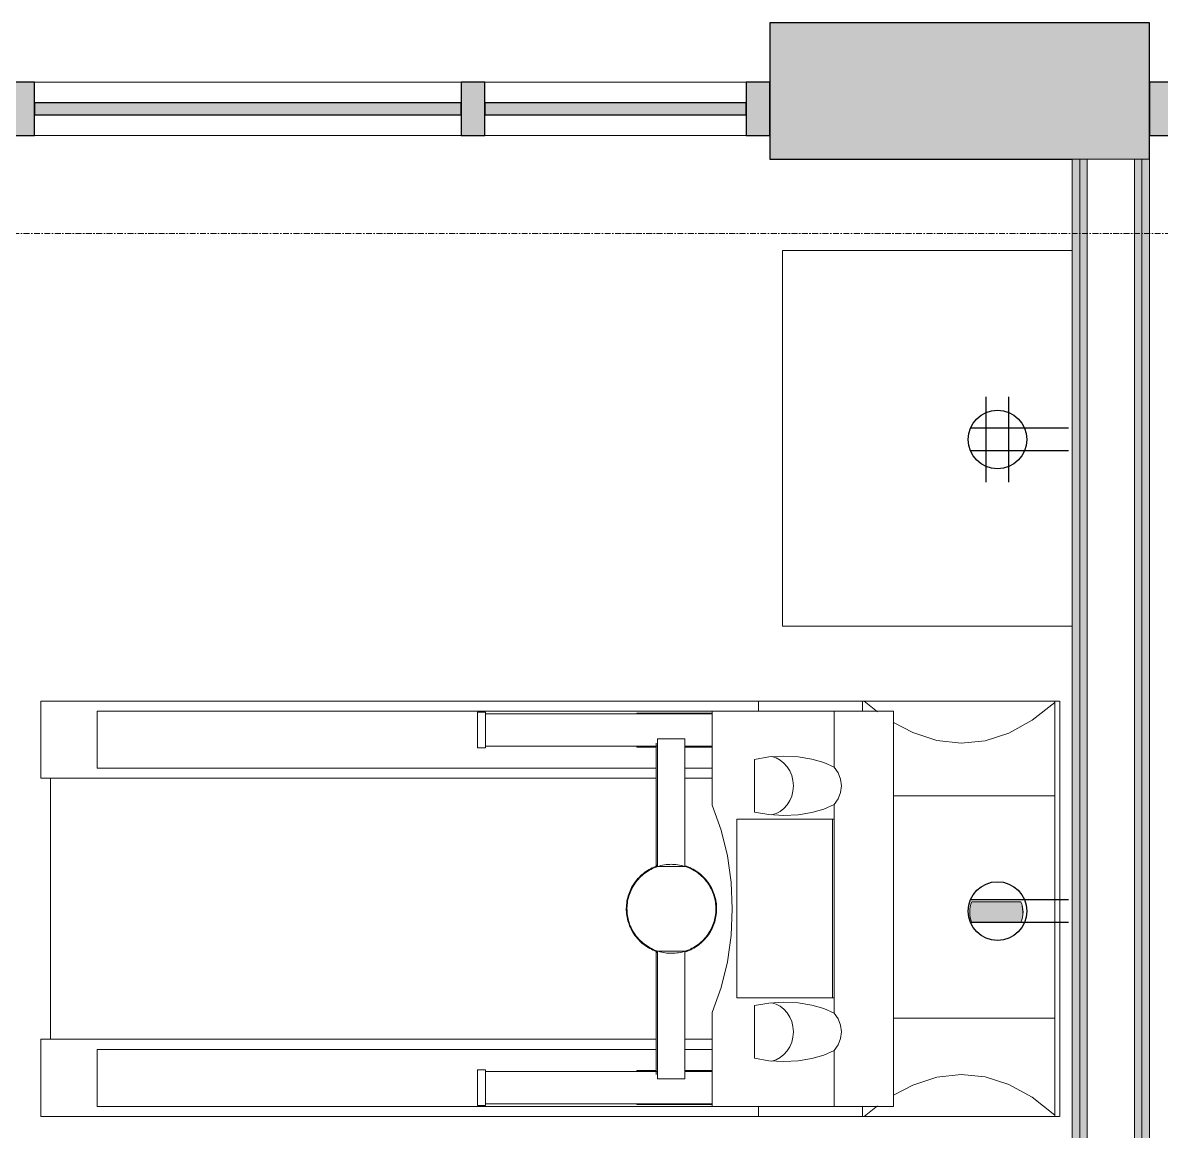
# Model space of a CAD drawing. Header units: inches. Extents: x -610 to 219, y 1022 to 1725.
# Drawn here: x -55.3 to 40.7, y 1586.4 to 1679.8 of the extents above; entities that cross this region are included whole.
import ezdxf

# ---------------------------------------------------------------- set-up
doc = ezdxf.new("R2010")
doc.units = ezdxf.units.IN
doc.header["$MEASUREMENT"] = 0
doc.linetypes.add('Grid Line 1_2_', pattern=[0.875, 0.5, -0.125, 0.125, -0.125])
for name, color, linetype, lineweight in [('A-ANNO-NOTE', 131, 'Continuous', 9), ('A-GLAZ-CURT', 52, 'Continuous', 18), ('A-GLAZ-CWMG', 51, 'Continuous', 18), ('A-WALL', 113, 'Continuous', 18), ('A-WALL-PATT', 111, 'Continuous', 18), ('I-FURN', 30, 'Continuous', 9), ('I-WALL', 2, 'Continuous', 18), ('Q-SPCQ', 91, 'Continuous', 9), ('S-GRID', 1, 'Continuous', 9)]:
    doc.layers.add(name, color=color, linetype=linetype, lineweight=lineweight)
pattern_1 = [(0, (0, 0), (15.36, 3.84), [0.634, -10.886, 0.634, -10.886, -61.44]), (0, (0, 0), (15.36, 3.84), [-23.04, 0.634, -22.406, 0.634, -10.886, -26.88]), (0, (0, 0), (15.36, 3.84), [-57.6, 0.634, -7.046, 0.634, -18.566]), (120, (5.76, 1.92), (-11.0055376, 11.38215), [0.634, -10.886, 0.634, -10.886, -61.44]), (120, (5.76, 1.92), (-11.0055376, 11.38215), [-23.04, 0.634, -22.406, 0.634, -10.886, -26.88]), (120, (5.76, 1.92), (-11.0055376, 11.38215), [-57.6, 0.634, -7.046, 0.634, -18.566]), (240, (7.68, 9.6), (-4.3544624, -15.22215), [0.634, -10.886, 0.634, -10.886, -61.44]), (240, (7.68, 9.6), (-4.3544624, -15.22215), [-23.04, 0.634, -22.406, 0.634, -10.886, -26.88]), (240, (7.68, 9.6), (-4.3544624, -15.22215), [-57.6, 0.634, -7.046, 0.634, -18.566])]

# ---------------------------------------------------------------- blocks, each defined once
blk = doc.blocks.new('Rectangular Mullion - 2_ x 4_5_ rectangular-4776488-FIRST FLOOR POWER _ SIGNAL')
at = {"layer": 'A-GLAZ-CWMG'}
blk.add_hatch(color=250, dxfattribs=at).paths.add_polyline_path([(-2, 2.25), (-2, -2.25), (0, -2.25), (0, 2.25)], flags=0)
at = {"layer": 'A-GLAZ-CWMG', "color": 8, "lineweight": 30}
for p, q in [((0, 2.25), (-2, 2.25)), ((-2, 2.25), (-2, -2.25)), ((0, -2.25), (0, 2.25)), ((-2, -2.25), (0, -2.25))]:
    blk.add_line(p, q, dxfattribs=at)
blk = doc.blocks.new('System Panel - Glazed-4776491-FIRST FLOOR POWER _ SIGNAL')
at = {"layer": 'A-GLAZ-CURT'}
blk.add_hatch(color=250, dxfattribs=at).paths.add_polyline_path([(11.013, 0.5), (-11.013, 0.5), (-11.013, -0.5), (11.013, -0.5)], flags=0)
at = {"layer": 'A-GLAZ-CURT', "color": 8, "lineweight": 30}
for p, q in [((11.013, 0.5), (-11.013, 0.5)), ((-11.013, 0.5), (-11.013, -0.5)), ((11.013, -0.5), (11.013, 0.5)), ((-11.013, -0.5), (11.013, -0.5))]:
    blk.add_line(p, q, dxfattribs=at)
blk = doc.blocks.new('System Panel - Glazed-4776492-FIRST FLOOR POWER _ SIGNAL')
at = {"layer": 'A-GLAZ-CURT'}
blk.add_hatch(color=250, dxfattribs=at).paths.add_polyline_path([(17.987, 0.5), (-17.987, 0.5), (-17.987, -0.5), (17.987, -0.5)], flags=0)
at = {"layer": 'A-GLAZ-CURT', "color": 8, "lineweight": 30}
for p, q in [((17.987, 0.5), (-17.987, 0.5)), ((-17.987, 0.5), (-17.987, -0.5)), ((17.987, -0.5), (17.987, 0.5)), ((-17.987, -0.5), (17.987, -0.5))]:
    blk.add_line(p, q, dxfattribs=at)
blk = doc.blocks.new('Rectangular Mullion - 2_ x 4_5_ rectangular-4776493-FIRST FLOOR POWER _ SIGNAL')
at = {"layer": 'A-GLAZ-CWMG'}
blk.add_hatch(color=250, dxfattribs=at).paths.add_polyline_path([(-2, -2.25), (0, -2.25), (0, 2.25), (-2, 2.25)], flags=0)
at = {"layer": 'A-GLAZ-CWMG', "color": 8, "lineweight": 30}
for p, q in [((0, 2.25), (-2, 2.25)), ((-2, 2.25), (-2, -2.25)), ((0, -2.25), (0, 2.25)), ((-2, -2.25), (0, -2.25))]:
    blk.add_line(p, q, dxfattribs=at)
blk = doc.blocks.new('Rectangular Mullion - 2_ x 4_5_ rectangular-4776494-FIRST FLOOR POWER _ SIGNAL')
at = {"layer": 'A-GLAZ-CWMG'}
blk.add_hatch(color=250, dxfattribs=at).paths.add_polyline_path([(0, -2.25), (-2, -2.25), (-2, 2.25), (0, 2.25)], flags=0)
at = {"layer": 'A-GLAZ-CWMG', "color": 8, "lineweight": 30}
for p, q in [((-2, 2.25), (0, 2.25)), ((-2, -2.25), (-2, 2.25)), ((0, 2.25), (0, -2.25)), ((0, -2.25), (-2, -2.25))]:
    blk.add_line(p, q, dxfattribs=at)
blk = doc.blocks.new('Rectangular Mullion - 2_ x 4_5_ rectangular-4530554-FIRST FLOOR POWER _ SIGNAL')
at = {"layer": 'A-GLAZ-CWMG', "color": 55}
for p, q in [((-272.338, 1674.786), (-250.312, 1674.786)), ((-272.338, 1670.286), (-250.312, 1670.286))]:
    blk.add_line(p, q, dxfattribs=at)
blk = doc.blocks.new('Rectangular Mullion - 2_ x 4_5_ rectangular-4776490-FIRST FLOOR POWER _ SIGNAL')
at = {"layer": 'A-GLAZ-CWMG'}
blk.add_hatch(color=250, dxfattribs=at).paths.add_polyline_path([(-1, -2.25), (-1, 2.25), (1, 2.25), (1, -2.25)], flags=0)
at = {"layer": 'A-GLAZ-CWMG', "color": 8, "lineweight": 30}
for p, q in [((-1, 2.25), (1, 2.25)), ((-1, -2.25), (-1, 2.25)), ((1, 2.25), (1, -2.25)), ((1, -2.25), (-1, -2.25))]:
    blk.add_line(p, q, dxfattribs=at)
blk = doc.blocks.new('Rectangular Mullion - 2_ x 4_5_ rectangular-4530556-FIRST FLOOR POWER _ SIGNAL')
at = {"layer": 'A-GLAZ-CWMG', "color": 55}
for p, q in [((-310.312, 1674.786), (-274.338, 1674.786)), ((-310.312, 1670.286), (-274.338, 1670.286))]:
    blk.add_line(p, q, dxfattribs=at)
blk = doc.blocks.new('Treadmill_4768 - Treadmill_4768-V6-FIRST FLOOR POWER _ SIGNAL')
at = {"layer": 'Q-SPCQ'}
for p, q in [((0, 86.002), (-35, 86.002)), ((-35, 85.584), (-35, 85.958)), ((-35, 69.499), (-35, 85.584)), ((-35, 85.584), (-34.895, 85.578)), ((-34.895, 85.578), (-27.026, 85.578)), ((-27.026, 85.578), (-8.281, 85.578)), ((-27.026, 71.966), (-27.026, 85.578)), ((-8.281, 85.578), (-0.105, 85.578)), ((-8.281, 85.578), (-8.281, 71.966)), ((-0.105, 85.578), (0, 85.584)), ((0, 85.958), (0, 85.584)), ((0, 85.584), (0, 69.499)), ((-34.15, 66.967), (-34.15, 71.967)), ((-34.15, 71.967), (-0.85, 71.967)), ((-0.85, 71.967), (-0.85, 66.967)), ((-34.097, 70.631), (-35, 69.499)), ((0, 69.499), (-0.903, 70.631)), ((-35, 69.364), (-35, 69.499)), ((-35, 60.578), (-35, 69.364)), ((-35, 69.364), (-34.15, 69.364)), ((-0.85, 69.364), (0, 69.364)), ((0, 69.499), (0, 69.364)), ((0, 69.364), (0, 60.578)), ((-34.15, 56.671), (-34.15, 66.967)), ((-29.44, 66.967), (-34.15, 66.967)), ((-8.696, 66.967), (-26.304, 66.967)), ((-25.049, 66.842), (-25.049, 66.967)), ((-10.001, 66.967), (-25.049, 66.967)), ((-25.049, 58.76), (-25.049, 66.842)), ((-25.049, 66.842), (-10.001, 66.842)), ((-10.001, 66.967), (-10.001, 66.842)), ((-10.001, 66.842), (-10.001, 58.76)), ((-0.85, 66.967), (-5.56, 66.967)), ((-0.85, 66.967), (-0.85, 56.671)), ((-35, 1.074), (-35, 60.578)), ((-34.15, 60.578), (-35, 60.578)), ((-35, 60.578), (-34.15, 60.578)), ((-0.85, 60.578), (0, 60.578)), ((-0.85, 60.578), (0, 60.578)), ((0, 60.578), (0, 1.074)), ((-25.648, 60.258), (-30.096, 60.258)), ((-4.904, 60.258), (-9.352, 60.258)), ((-25.049, 58.76), (-10.001, 58.76)), ((-34.15, 56.671), (-26.25, 56.671)), ((-34.15, 4.828), (-34.15, 56.671)), ((-34, 50.334), (-34, 56.671)), ((-33.931, 56.671), (-33.931, 37.58)), ((-31.203, 54.388), (-31.203, 56.671)), ((-31.121, 56.671), (-31.121, 54.388)), ((-29.345, 56.671), (-29.345, 54.388)), ((-28.5, 56.671), (-28.5, 54.388)), ((-8.75, 56.671), (-0.85, 56.671)), ((-6.5, 54.388), (-6.5, 56.671)), ((-5.655, 54.388), (-5.655, 56.671)), ((-3.879, 54.388), (-3.879, 56.671)), ((-3.797, 56.671), (-3.797, 54.388)), ((-1.069, 37.58), (-1.069, 56.671)), ((-1, 56.671), (-1, 50.334)), ((-0.85, 56.671), (-0.85, 4.828)), ((-31.821, 54.388), (-21.074, 54.388)), ((-31.821, 52.078), (-31.821, 54.388)), ((-21.074, 54.388), (-21.074, 52.078)), ((-13.926, 54.388), (-3.179, 54.388)), ((-13.926, 54.388), (-13.926, 52.078)), ((-3.179, 52.078), (-3.179, 54.388)), ((-21.074, 52.078), (-31.821, 52.078)), ((-21.181, 51.953), (-31.464, 51.953)), ((-31.203, 37.58), (-31.203, 52.078)), ((-31.121, 51.953), (-31.121, 50.334)), ((-29.345, 51.953), (-29.345, 4.828)), ((-28.5, 51.953), (-28.5, 1.074)), ((-21.181, 51.953), (-21.181, 52.078)), ((-21.056, 51.953), (-21.181, 51.953)), ((-13.819, 51.953), (-13.944, 51.953)), ((-3.179, 52.078), (-13.926, 52.078)), ((-13.819, 51.953), (-13.819, 52.078)), ((-3.536, 51.953), (-13.819, 51.953)), ((-6.5, 1.074), (-6.5, 51.953)), ((-5.655, 4.828), (-5.655, 51.953)), ((-3.879, 50.334), (-3.879, 51.953)), ((-3.797, 52.078), (-3.797, 37.58)), ((-33.931, 50.334), (-34, 50.334)), ((-31.121, 50.334), (-31.203, 50.334)), ((-3.879, 50.334), (-3.797, 50.334)), ((-1.069, 50.334), (-1, 50.334)), ((-34.064, 37.58), (-34.064, 36.896)), ((-34.064, 37.58), (-31.064, 37.58)), ((-31.064, 36.896), (-31.064, 37.58)), ((-3.936, 37.58), (-3.936, 36.896)), ((-3.936, 37.58), (-0.936, 37.58)), ((-0.936, 36.896), (-0.936, 37.58)), ((-31.064, 36.896), (-34.064, 36.896)), ((-0.936, 36.896), (-3.936, 36.896)), ((-29.345, 4.828), (-34.15, 4.828)), ((-5.655, 4.828), (-0.85, 4.828)), ((-35, 0.08), (-35, 1.074)), ((-28.5, 1.074), (-28.5, 0.08)), ((-6.5, 0.08), (-6.5, 1.074)), ((0, 1.074), (0, 0.08)), ((-35, 0.074), (-28.5, 0.074)), ((-28.5, 0.899), (-6.5, 0.899)), ((-6.5, 0.074), (0, 0.074))]:
    blk.add_line(p, q, dxfattribs=at)
at = {"layer": 'Q-SPCQ', "flags": 128}
for points in [[(-34.895, 85.578), (-33.388, 83.655), (-32.312, 81.691), (-31.67, 79.696), (-31.465, 77.676), (-31.697, 75.638), (-32.365, 73.591), (-33.204, 71.967)], [(-1.796, 71.967), (-2.635, 73.591), (-3.303, 75.638), (-3.535, 77.676), (-3.33, 79.696), (-2.688, 81.691), (-1.612, 83.655), (-0.105, 85.578)], [(-29.44, 66.967), (-28.964, 67.303), (-28.432, 67.512), (-27.872, 67.582), (-27.312, 67.512), (-26.78, 67.303), (-26.304, 66.967)], [(-8.696, 66.967), (-8.22, 67.303), (-7.688, 67.512), (-7.128, 67.582), (-6.568, 67.512), (-6.036, 67.303), (-5.56, 66.967)], [(-30.372, 62.738), (-30.31, 63.94), (-30.127, 65.082), (-29.832, 66.108), (-29.44, 66.967)], [(-26.304, 66.967), (-25.912, 66.108), (-25.617, 65.082), (-25.434, 63.94), (-25.372, 62.738)], [(-9.628, 62.738), (-9.566, 63.94), (-9.383, 65.082), (-9.088, 66.108), (-8.696, 66.967)], [(-5.56, 66.967), (-5.168, 66.108), (-4.873, 65.082), (-4.69, 63.94), (-4.628, 62.738)], [(-30.096, 60.258), (-30.302, 61.462), (-30.372, 62.738)], [(-25.372, 62.738), (-25.442, 61.462), (-25.648, 60.258)], [(-9.352, 60.258), (-9.558, 61.462), (-9.628, 62.738)], [(-4.628, 62.738), (-4.698, 61.462), (-4.904, 60.258)], [(-26.25, 56.671), (-24.14, 57.432), (-21.963, 57.972), (-19.742, 58.287), (-17.5, 58.372)], [(-17.5, 58.372), (-15.258, 58.287), (-13.037, 57.972), (-10.86, 57.432), (-8.75, 56.671)], [(-13.75, 53.25), (-13.753, 53.4), (-13.762, 53.55), (-13.777, 53.699), (-13.798, 53.847), (-13.825, 53.995), (-13.857, 54.141), (-13.896, 54.286), (-13.94, 54.43), (-13.99, 54.571), (-14.046, 54.71), (-14.107, 54.847), (-14.174, 54.982), (-14.246, 55.113), (-14.323, 55.242), (-14.405, 55.367), (-14.492, 55.489), (-14.584, 55.608), (-14.681, 55.723), (-14.782, 55.833), (-14.887, 55.94), (-14.997, 56.042), (-15.111, 56.14), (-15.228, 56.234), (-15.349, 56.322), (-15.474, 56.406), (-15.602, 56.484), (-15.733, 56.557), (-15.866, 56.625), (-16.002, 56.688), (-16.141, 56.745), (-16.282, 56.797), (-16.425, 56.843), (-16.569, 56.883), (-16.715, 56.917), (-16.863, 56.945), (-17.011, 56.968), (-17.16, 56.985), (-17.31, 56.995), (-17.46, 57), (-17.609, 56.998), (-17.759, 56.991), (-17.909, 56.978), (-18.057, 56.958), (-18.205, 56.933), (-18.352, 56.902), (-18.497, 56.865), (-18.641, 56.822), (-18.783, 56.774), (-18.923, 56.72), (-19.061, 56.66), (-19.196, 56.595), (-19.328, 56.524), (-19.458, 56.449), (-19.584, 56.368), (-19.707, 56.282), (-19.826, 56.191), (-19.942, 56.096), (-20.054, 55.996), (-20.162, 55.892), (-20.265, 55.783), (-20.364, 55.67), (-20.459, 55.554), (-20.549, 55.434), (-20.633, 55.31), (-20.713, 55.183), (-20.788, 55.053), (-20.858, 54.92), (-20.922, 54.785), (-20.98, 54.646), (-21.033, 54.506), (-21.081, 54.364), (-21.122, 54.22), (-21.158, 54.074), (-21.188, 53.927), (-21.212, 53.779), (-21.231, 53.63), (-21.243, 53.481), (-21.249, 53.331), (-21.25, 53.25)], [(-13.866, 54.388), (-13.884, 54.448), (-13.935, 54.592), (-13.992, 54.733), (-14.054, 54.872), (-14.121, 55.009), (-14.194, 55.143), (-14.273, 55.273), (-14.356, 55.401), (-14.445, 55.525), (-14.538, 55.645), (-14.636, 55.762), (-14.739, 55.874), (-14.846, 55.982), (-14.958, 56.086), (-15.073, 56.186), (-15.192, 56.28), (-15.315, 56.37), (-15.442, 56.455), (-15.572, 56.535), (-15.705, 56.609), (-15.84, 56.678), (-15.979, 56.742), (-16.12, 56.8), (-16.263, 56.852), (-16.408, 56.899), (-16.555, 56.94), (-16.703, 56.975), (-16.853, 57.004), (-17.003, 57.026), (-17.155, 57.043), (-17.307, 57.054), (-17.459, 57.059), (-17.611, 57.057), (-17.763, 57.05), (-17.915, 57.036), (-18.066, 57.017), (-18.216, 56.991), (-18.365, 56.959), (-18.513, 56.922), (-18.659, 56.878), (-18.803, 56.829), (-18.945, 56.774), (-19.085, 56.713), (-19.222, 56.647), (-19.357, 56.576), (-19.488, 56.499), (-19.617, 56.417), (-19.742, 56.33), (-19.863, 56.237), (-19.981, 56.141), (-20.094, 56.039), (-20.204, 55.933), (-20.309, 55.823), (-20.409, 55.708), (-20.505, 55.59), (-20.597, 55.468), (-20.683, 55.342), (-20.764, 55.214), (-20.84, 55.081), (-20.91, 54.946), (-20.975, 54.809), (-21.035, 54.668), (-21.089, 54.526), (-21.135, 54.388)], [(-21.25, 53.25), (-21.247, 53.1), (-21.238, 52.95), (-21.223, 52.801), (-21.202, 52.653), (-21.175, 52.505), (-21.143, 52.359), (-21.104, 52.214), (-21.06, 52.07), (-21.01, 51.929), (-20.954, 51.79), (-20.893, 51.653), (-20.826, 51.518), (-20.754, 51.387), (-20.677, 51.258), (-20.595, 51.133), (-20.508, 51.011), (-20.416, 50.892), (-20.319, 50.777), (-20.218, 50.667), (-20.113, 50.56), (-20.003, 50.458), (-19.889, 50.36), (-19.772, 50.266), (-19.651, 50.178), (-19.526, 50.094), (-19.398, 50.016), (-19.267, 49.943), (-19.134, 49.875), (-18.998, 49.812), (-18.859, 49.755), (-18.718, 49.703), (-18.575, 49.657), (-18.431, 49.617), (-18.285, 49.583), (-18.137, 49.555), (-17.989, 49.532), (-17.84, 49.515), (-17.69, 49.505), (-17.54, 49.5), (-17.391, 49.502), (-17.241, 49.509), (-17.091, 49.522), (-16.943, 49.542), (-16.795, 49.567), (-16.648, 49.598), (-16.503, 49.635), (-16.359, 49.678), (-16.217, 49.726), (-16.077, 49.78), (-15.939, 49.84), (-15.804, 49.905), (-15.672, 49.976), (-15.542, 50.051), (-15.416, 50.132), (-15.293, 50.218), (-15.174, 50.309), (-15.058, 50.404), (-14.946, 50.504), (-14.838, 50.608), (-14.735, 50.717), (-14.636, 50.83), (-14.541, 50.946), (-14.451, 51.066), (-14.367, 51.19), (-14.287, 51.317), (-14.212, 51.447), (-14.142, 51.58), (-14.078, 51.715), (-14.02, 51.854), (-13.967, 51.994), (-13.919, 52.136), (-13.878, 52.28), (-13.842, 52.426), (-13.812, 52.573), (-13.788, 52.721), (-13.769, 52.87), (-13.757, 53.019), (-13.751, 53.169), (-13.75, 53.25)], [(-21.124, 52.078), (-21.116, 52.052), (-21.065, 51.908), (-21.008, 51.767), (-20.946, 51.628), (-20.879, 51.491), (-20.806, 51.357), (-20.727, 51.227), (-20.644, 51.099), (-20.555, 50.975), (-20.462, 50.855), (-20.364, 50.738), (-20.261, 50.626), (-20.154, 50.518), (-20.042, 50.414), (-19.927, 50.314), (-19.808, 50.22), (-19.685, 50.13), (-19.558, 50.045), (-19.428, 49.965), (-19.295, 49.891), (-19.16, 49.822), (-19.021, 49.758), (-18.88, 49.7), (-18.737, 49.648), (-18.592, 49.601), (-18.445, 49.56), (-18.297, 49.525), (-18.147, 49.496), (-17.997, 49.474), (-17.845, 49.457), (-17.693, 49.446), (-17.541, 49.441), (-17.389, 49.443), (-17.237, 49.45), (-17.085, 49.464), (-16.934, 49.483), (-16.784, 49.509), (-16.635, 49.541), (-16.487, 49.578), (-16.341, 49.622), (-16.197, 49.671), (-16.055, 49.726), (-15.915, 49.787), (-15.778, 49.853), (-15.643, 49.924), (-15.512, 50.001), (-15.383, 50.083), (-15.258, 50.17), (-15.137, 50.263), (-15.019, 50.359), (-14.906, 50.461), (-14.796, 50.567), (-14.691, 50.677), (-14.591, 50.792), (-14.495, 50.91), (-14.403, 51.032), (-14.317, 51.158), (-14.236, 51.286), (-14.16, 51.419), (-14.09, 51.554), (-14.025, 51.691), (-13.965, 51.832), (-13.911, 51.974), (-13.876, 52.078)]]:
    blk.add_lwpolyline(points, dxfattribs=at)
at = {"layer": 'Q-SPCQ'}
for start, end in [(98.76829, 101.76249), (78.21709, 81.61178), (117.67065, 121.83992), (58.32058, 63.77348), (40, 42.0206), (140, 140.80962), (158.05516, 160.81918), (17.35949, 22.9355), (197.51219, 202.9355), (338.05516, 340.81918), (220, 222.0206), (238.32058, 243.77348), (297.67065, 301.83992), (320, 320.80961), (258.21709, 261.61178), (278.76829, 281.76249)]:
    blk.add_arc((-17.5, 53.25), 3.753, start, end, dxfattribs=at)
for centre in [(-27.872, 61.284), (-7.128, 61.284)]:
    blk.add_ellipse(centre, major_axis=(2.5, 0), ratio=0.898794, start_param=0.178375, end_param=2.963218, dxfattribs=at)
blk = doc.blocks.new('30 x 60 table11 - 30 x 60 table-4656539-FIRST FLOOR POWER _ SIGNAL')
at = {"layer": 'I-FURN'}
for p, q in [((3923.889, 836.857), (3899.466, 836.857)), ((3899.466, 836.857), (3923.889, 836.857)), ((3923.889, 805.184), (3923.889, 836.857)), ((3923.889, 836.857), (3923.889, 805.184)), ((3899.466, 805.184), (3923.889, 805.184)), ((3923.889, 805.184), (3899.466, 805.184))]:
    blk.add_line(p, q, dxfattribs=at)

msp = doc.modelspace()

# ---------------------------------------------------------------- hatches: boundary and pattern name
at = {"layer": 'A-ANNO-NOTE'}
for points in [[(24.582, 1604.379), (24.69, 1605.635), (24.561, 1605.142)], [(24.713, 1603.953), (24.69, 1605.635), (24.582, 1604.379)], [(28.886, 1605.635), (24.713, 1605.695), (24.69, 1605.635)], [(24.713, 1603.953), (28.886, 1605.635), (24.69, 1605.635)], [(28.886, 1605.635), (28.863, 1605.695), (24.713, 1605.695)], [(24.713, 1603.953), (28.948, 1604.193), (28.886, 1605.635)], [(28.948, 1604.193), (28.994, 1604.379), (28.886, 1605.635)], [(28.994, 1604.379), (29.015, 1604.505), (28.886, 1605.635)], [(29.015, 1604.505), (29.015, 1605.142), (28.886, 1605.635)], [(29.015, 1605.142), (28.994, 1605.268), (28.886, 1605.635)], [(29.015, 1604.505), (29.034, 1604.951), (29.015, 1605.142)], [(24.713, 1603.953), (28.863, 1603.953), (28.948, 1604.193)]]:
    msp.add_hatch(color=256, dxfattribs=at).paths.add_polyline_path(points, flags=0)
at = {"layer": 'A-WALL-PATT', "lineweight": 9}
h = msp.add_hatch(color=7, dxfattribs=at)
h.paths.add_polyline_path([(158.986, 1668.286), (158.986, 1679.786), (104.405, 1679.786), (104.405, 1668.286)], flags=0)
h.paths.add_polyline_path([(33.188, 1668.286), (39.688, 1668.286), (39.688, 1679.786), (7.688, 1679.786), (7.688, 1668.286)], flags=0)
h.paths.add_polyline_path([(-114.812, 1668.286), (-56.312, 1668.286), (-56.312, 1679.786), (-152.312, 1679.786), (-152.312, 1668.286), (-133.771, 1668.286)], flags=0)
h.paths.add_polyline_path([(-248.312, 1668.286), (-216.312, 1668.286), (-216.312, 1679.786), (-248.312, 1679.786)], flags=0)
h.paths.add_polyline_path([(-313.929, 1668.286), (-312.312, 1668.286), (-312.312, 1679.786), (-400.312, 1679.786), (-400.312, 1668.286), (-336.448, 1668.286)], flags=0)
h = msp.add_hatch(dxfattribs=at)
h.set_pattern_fill('FP_1', color=256, style=0, pattern_type=2)
h.set_pattern_definition(pattern_1)
h.paths.add_polyline_path([(33.813, 1259.911), (33.813, 1430.286), (33.188, 1430.286), (33.188, 1259.911)], flags=0)
h.paths.add_polyline_path([(33.813, 1430.536), (33.813, 1431.161), (33.188, 1431.161), (33.188, 1430.536)], flags=0)
h.paths.add_polyline_path([(33.188, 1435.786), (33.813, 1435.786), (33.813, 1495.974), (33.188, 1495.974), (33.188, 1435.911)], flags=0)
h.paths.add_polyline_path([(33.813, 1500.599), (33.813, 1501.224), (33.188, 1501.224), (33.188, 1500.599)], flags=0)
h.paths.add_polyline_path([(33.813, 1501.474), (33.813, 1668.286), (33.188, 1668.286), (33.188, 1501.474)], flags=0)
h = msp.add_hatch(dxfattribs=at)
h.set_pattern_fill('FP_1', color=256, style=0, pattern_type=2)
h.set_pattern_definition(pattern_1)
h.paths.add_polyline_path([(33.813, 1259.911), (34.438, 1259.911), (34.438, 1430.286), (33.813, 1430.286), (33.813, 1272.584)], flags=0)
h.paths.add_polyline_path([(33.813, 1430.536), (34.438, 1430.536), (34.438, 1431.161), (33.813, 1431.161)], flags=0)
h.paths.add_polyline_path([(34.438, 1435.786), (34.438, 1495.974), (33.813, 1495.974), (33.813, 1435.786)], flags=0)
h.paths.add_polyline_path([(34.438, 1500.599), (34.438, 1501.224), (33.813, 1501.224), (33.813, 1500.599)], flags=0)
h.paths.add_polyline_path([(33.813, 1501.474), (34.438, 1501.474), (34.438, 1668.286), (33.813, 1668.286), (33.813, 1515.316)], flags=0)
h = msp.add_hatch(dxfattribs=at)
h.set_pattern_fill('FP_1', color=256, style=0, pattern_type=2)
h.set_pattern_definition(pattern_1)
h.paths.add_polyline_path([(38.438, 1259.911), (39.063, 1259.911), (39.063, 1668.286), (38.438, 1668.286), (38.438, 1272.584)], flags=0)
h = msp.add_hatch(dxfattribs=at)
h.set_pattern_fill('FP_1', color=256, style=0, pattern_type=2)
h.set_pattern_definition(pattern_1)
h.paths.add_polyline_path([(39.063, 1259.911), (39.688, 1259.911), (39.688, 1668.286), (39.063, 1668.286), (39.063, 1272.584)], flags=0)

# ---------------------------------------------------------------- linework, layer by layer
at = {"layer": 'A-ANNO-NOTE', "lineweight": 30}
for p, q in [((25.922, 1641.078), (25.922, 1648.251)), ((27.839, 1641.078), (27.839, 1648.251)), ((32.862, 1645.623), (24.599, 1645.623)), ((32.862, 1643.707), (24.599, 1643.707)), ((32.862, 1605.869), (24.599, 1605.869)), ((32.862, 1603.953), (24.599, 1603.953))]:
    msp.add_line(p, q, dxfattribs=at)
at = {"layer": 'A-ANNO-NOTE'}
for p, q in [((28.863, 1605.695), (24.713, 1605.695)), ((24.713, 1603.953), (28.863, 1603.953))]:
    msp.add_line(p, q, dxfattribs=at)
at = {"layer": 'A-ANNO-NOTE', "lineweight": 30}
for centre in [(26.881, 1644.665), (26.881, 1604.911)]:
    msp.add_circle(centre, 2.475, dxfattribs=at)
at = {"layer": 'A-ANNO-NOTE'}
for start, end in [(157.2244, 202.7756), (337.2244, 22.7756)]:
    msp.add_arc((26.788, 1604.824), 2.25, start, end, dxfattribs=at)
at = {"layer": 'A-WALL', "color": 8, "lineweight": 30}
for p, q in [((39.688, 1679.786), (7.688, 1679.786)), ((7.688, 1679.786), (7.688, 1668.286)), ((39.688, 1668.286), (39.688, 1679.786)), ((7.688, 1668.286), (33.188, 1668.286))]:
    msp.add_line(p, q, dxfattribs=at)
at = {"layer": 'A-WALL'}
for p, q in [((39.688, 1668.286), (33.188, 1668.286)), ((33.813, 1501.474), (33.813, 1668.286)), ((34.438, 1500.599), (34.438, 1668.286)), ((38.438, 1259.911), (38.438, 1668.286)), ((39.063, 1259.911), (39.063, 1668.286))]:
    msp.add_line(p, q, dxfattribs=at)
at = {"layer": 'I-WALL'}
for p, q in [((33.188, 1668.286), (33.188, 1501.474)), ((39.688, 1259.911), (39.688, 1668.286))]:
    msp.add_line(p, q, dxfattribs=at)
at = {"layer": 'S-GRID', "linetype": 'Grid Line 1_2_'}
msp.add_line((-609.988, 1662.036), (207.322, 1662.036), dxfattribs=at)

# ---------------------------------------------------------------- block references
at = {"layer": 'A-GLAZ-CURT', "color": 55, "rotation": 180}
for name, p in [('System Panel - Glazed-4776492-FIRST FLOOR POWER _ SIGNAL', (-36.325, 1672.536)), ('System Panel - Glazed-4776491-FIRST FLOOR POWER _ SIGNAL', (-5.325, 1672.536))]:
    msp.add_blockref(name, p, dxfattribs=at)
at = {"layer": 'A-GLAZ-CWMG', "color": 55, "extrusion": (0, 0, -1)}
for name, p in [('Rectangular Mullion - 2_ x 4_5_ rectangular-4776494-FIRST FLOOR POWER _ SIGNAL', (56.312, 1672.536)), ('Rectangular Mullion - 2_ x 4_5_ rectangular-4776490-FIRST FLOOR POWER _ SIGNAL', (17.338, 1672.536))]:
    msp.add_blockref(name, p, dxfattribs=at)
at = {"layer": 'A-GLAZ-CWMG', "color": 55}
for name, p in [('Rectangular Mullion - 2_ x 4_5_ rectangular-4530556-FIRST FLOOR POWER _ SIGNAL', (256, 0)), ('Rectangular Mullion - 2_ x 4_5_ rectangular-4530554-FIRST FLOOR POWER _ SIGNAL', (256, 0)), ('Rectangular Mullion - 2_ x 4_5_ rectangular-4776493-FIRST FLOOR POWER _ SIGNAL', (7.688, 1672.536))]:
    msp.add_blockref(name, p, dxfattribs=at)
at = {"layer": 'A-GLAZ-CWMG', "color": 55, "rotation": 180}
msp.add_blockref('Rectangular Mullion - 2_ x 4_5_ rectangular-4776488-FIRST FLOOR POWER _ SIGNAL', (39.688, 1672.536), dxfattribs=at)
at = {"layer": 'I-FURN', "rotation": 180}
msp.add_blockref('30 x 60 table11 - 30 x 60 table-4656539-FIRST FLOOR POWER _ SIGNAL', (3932.654, 2465.785), dxfattribs=at)
at = {"layer": 'Q-SPCQ', "rotation": 269.9999999999996}
msp.add_blockref('Treadmill_4768 - Treadmill_4768-V6-FIRST FLOOR POWER _ SIGNAL', (-53.862, 1587.602), dxfattribs=at)

doc.saveas('drawing.dxf')
